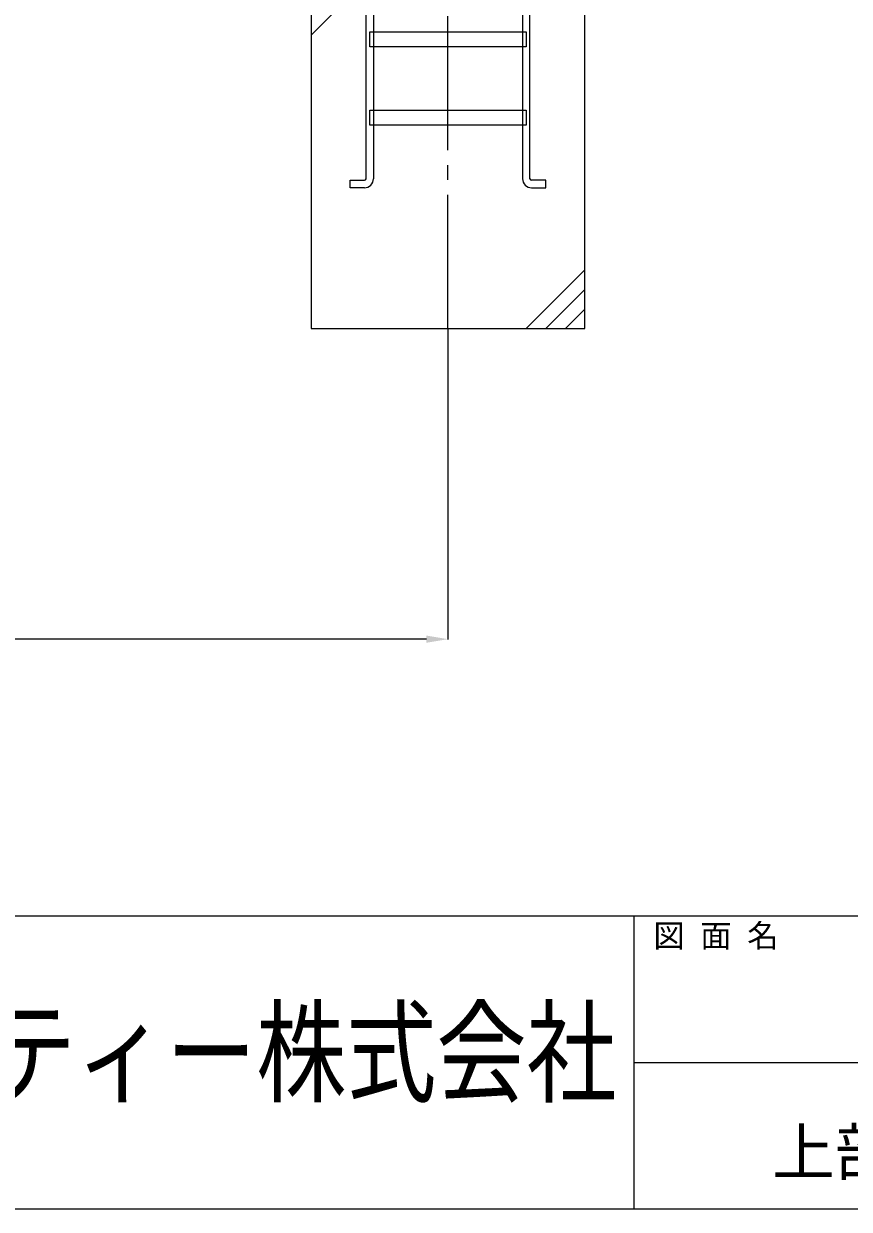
# Model space of a CAD drawing. Units: millimetres, scale not verified. Extents: x 35020 to 55145, y -14438 to 14438.
# Drawn here: x 45185 to 47295, y 562 to 3592 of the extents above; entities that cross this region are included whole.
import ezdxf
from ezdxf.enums import TextEntityAlignment as Align

# ---------------------------------------------------------------- set-up
doc = ezdxf.new("R2010")
doc.units = ezdxf.units.MM
doc.header["$LTSCALE"] = 38
doc.linetypes.add('CHAIN2', pattern=[12, 9, -1, 1, -1])
doc.linetypes.add('DASHED1', pattern=[1.8, 1.2, -0.6])
for name, color, linetype, lineweight in [('0-7_ﾛｺﾞ', 140, 'Continuous', 9), ('0-9_基礎工事用PCA小', 7, 'Continuous', 18), ('0-A_図面枠', 7, 'Continuous', 18), ('0-B_寸法', 3, 'Continuous', 18), ('1-3_通芯', 1, 'CHAIN2', 18)]:
    doc.layers.add(name, color=color, linetype=linetype, lineweight=lineweight)
doc.styles.add('ＭＳ ゴシック', font='')
doc.styles.get('ＭＳ ゴシック').set_extended_font_data('MS Gothic')

msp = doc.modelspace()

# ---------------------------------------------------------------- linework, layer by layer
at = {"layer": '0-9_基礎工事用PCA小'}
for p, q in [((45919.8, 3562.5), (46069.8, 3712.5)), ((46079.32, 3532.5), (46079.32, 3370.5)), ((46460.28, 3532.5), (46460.28, 3370.5)), ((46079.32, 3332.5), (46079.32, 3195.5)), ((46460.28, 3332.5), (46460.28, 3195.5)), ((46619.8, 2962.5), (46469.8, 2812.5)), ((46619.8, 2912.5), (46519.8, 2812.5)), ((46619.8, 2862.5), (46569.8, 2812.5))]:
    msp.add_line(p, q, dxfattribs=at)
at = {"layer": '0-9_基礎工事用PCA小', "color": 4, "linetype": 'DASHED1', "lineweight": 9}
for p, q in [((46079.32, 3570.5), (46079.32, 3532.5)), ((46460.28, 3570.5), (46460.28, 3532.5)), ((46079.32, 3370.5), (46079.32, 3332.5)), ((46460.28, 3370.5), (46460.28, 3332.5))]:
    msp.add_line(p, q, dxfattribs=at)
at = {"layer": '0-9_基礎工事用PCA小'}
for points in [[(46060.27, 3195.55), (46060.27, 3772.5), (46079.32, 3772.5), (46079.32, 3570.5)], [(46479.33, 3195.55), (46479.33, 3772.5), (46460.28, 3772.5), (46460.28, 3570.5)], [(46056.33, 3172.5), (46019.33, 3172.5), (46019.33, 3191.55), (46056.28, 3191.55)], [(46483.28, 3172.5), (46520.28, 3172.5), (46520.28, 3191.55), (46483.32, 3191.55)]]:
    msp.add_lwpolyline(points, dxfattribs=at)
for points in [[(45919.8, 2812.5), (46619.8, 2812.5), (46619.8, 3712.5), (45919.8, 3712.5)], [(46069.8, 3570.5), (46469.8, 3570.5), (46469.8, 3532.5), (46069.8, 3532.5)], [(46069.8, 3370.5), (46469.8, 3370.5), (46469.8, 3332.5), (46069.8, 3332.5)]]:
    msp.add_lwpolyline(points, close=True, dxfattribs=at)
for centre, radius, start, end in [((46056.28, 3195.55), 4, 270, 0), ((46056.33, 3195.5), 23, 270, 0), ((46483.28, 3195.5), 23, 180, 270), ((46483.32, 3195.55), 4, 180, 270)]:
    msp.add_arc(centre, radius, start, end, dxfattribs=at)
at = {"layer": '0-A_図面枠'}
for p, q in [((35019.8, 1312.5), (55144.8, 1312.5)), ((46744.8, 1312.5), (46744.8, 562.5)), ((46744.8, 937.5), (55144.8, 937.5))]:
    msp.add_line(p, q, dxfattribs=at)
msp.add_lwpolyline([(35019.8, 14437.5), (55144.8, 14437.5), (55144.8, 562.5), (35019.8, 562.5)], close=True, dxfattribs=at)
at = {"layer": '0-B_寸法'}
for p, q in [((46269.8, 2811.5), (46269.8, 2018.05)), ((46214.8, 2019.05), (37224.8, 2019.05))]:
    msp.add_line(p, q, dxfattribs=at)
at = {"layer": '0-B_寸法', "color": 91}
msp.add_solid([(46214.8, 2028.2), (46269.8, 2019.05), (46214.8, 2009.88)], dxfattribs=at)
at = {"layer": '1-3_通芯'}
msp.add_line((46269.8, 2812.5), (46269.8, 4724.5), dxfattribs=at)

# ---------------------------------------------------------------- texts
at = {"layer": '0-7_ﾛｺﾞ', "color": 7, "style": 'ＭＳ ゴシック', "width": 0.8}
msp.add_text('日本セイフティー株式会社', height=211.1, dxfattribs=at).set_placement((43936.55, 794.98), align=Align.BOTTOM_LEFT)
at = {"layer": '0-A_図面枠', "style": 'ＭＳ ゴシック'}
for s, height, p in [('図 面 名', 58.65, (46794.8, 1214.5)), ('上部パンチングパネル仕様', 117.3, (47098.62, 615.1))]:
    msp.add_text(s, height=height, dxfattribs=at).set_placement(p, align=Align.BOTTOM_LEFT)

doc.saveas('drawing.dxf')
